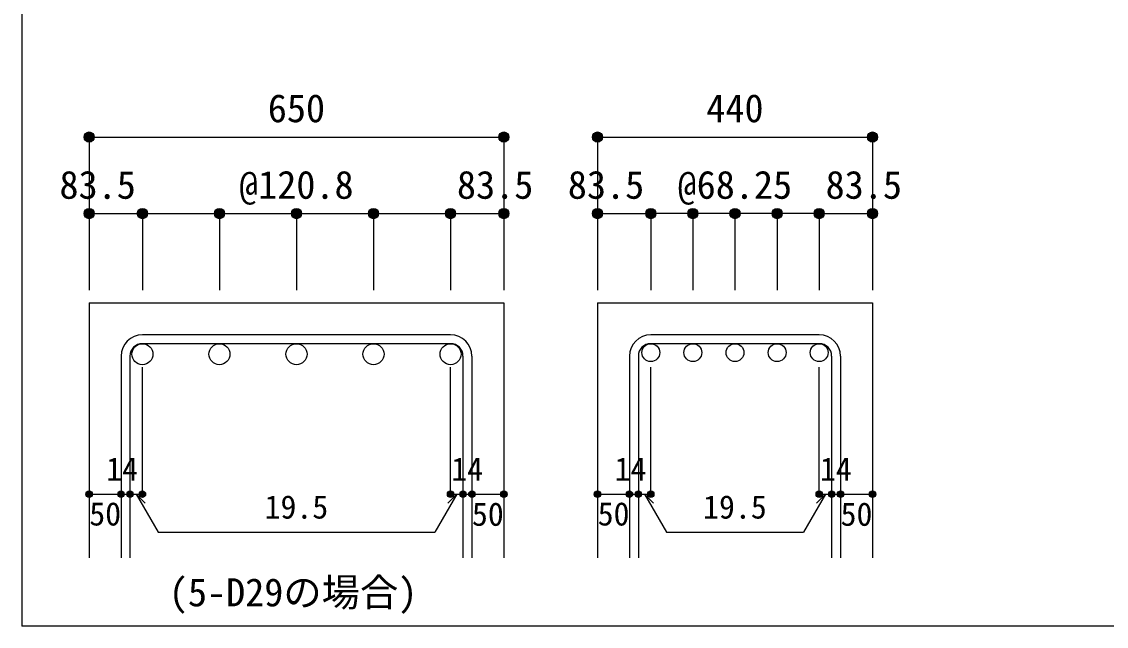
# Model space of a CAD drawing. Units: millimetres at full size, sheet at 1:20. Extents: x -3982 to 3969, y -2797 to 2801.
# Drawn here: x -3982 to -2282, y -2797 to -1849 of the extents above; entities that cross this region are included whole.
import ezdxf
from ezdxf.enums import TextEntityAlignment as Align

# ---------------------------------------------------------------- set-up
doc = ezdxf.new("R2010")
doc.units = ezdxf.units.MM
doc.header["$LTSCALE"] = 20
doc.header["$PDMODE"] = 32
doc.header["$PDSIZE"] = 10
for name, color, linetype in [('6-1_躯体線', 2, 'Continuous'), ('6-5_梁主筋', 7, 'Continuous'), ('6-6_S.T.P.', 7, 'Continuous'), ('6-7_文字', 7, 'Continuous'), ('6-D_寸法', 4, 'Continuous'), ('F-0_枠', 6, 'Continuous')]:
    doc.layers.add(name, color=color, linetype=linetype)
doc.styles.add('ＭＳ ゴシック', font='')
doc.styles.get('ＭＳ ゴシック').set_extended_font_data('MS Gothic')

msp = doc.modelspace()

# ---------------------------------------------------------------- linework, layer by layer
at = {"layer": '6-1_躯体線'}
for p, q in [((-3876.21, -2289.67), (-3876.21, -2689.67)), ((-3876.21, -2289.67), (-3226.21, -2289.67)), ((-3226.21, -2289.67), (-3226.21, -2689.67)), ((-3079.37, -2289.67), (-3079.37, -2689.67)), ((-3079.37, -2289.67), (-2648.37, -2289.67)), ((-2648.37, -2289.67), (-2648.37, -2689.67))]:
    msp.add_line(p, q, dxfattribs=at)
at = {"layer": '6-5_梁主筋', "color": 3}
for centre, radius in [((-3792.71, -2370.17), 16.5), ((-3671.96, -2370.17), 16.5), ((-3551.21, -2370.17), 16.5), ((-3430.46, -2370.17), 16.5), ((-3309.71, -2370.17), 16.5), ((-2995.87, -2367.67), 14), ((-2929.87, -2367.67), 14), ((-2863.87, -2367.67), 14), ((-2797.87, -2367.67), 14), ((-2731.87, -2367.67), 14)]:
    msp.add_circle(centre, radius, dxfattribs=at)
at = {"layer": '6-6_S.T.P.'}
for p, q in [((-3309.71, -2339.67), (-3792.71, -2339.67)), ((-2731.87, -2339.67), (-2995.87, -2339.67)), ((-3309.71, -2353.67), (-3792.71, -2353.67)), ((-2731.87, -2353.67), (-2995.87, -2353.67)), ((-3826.21, -2373.17), (-3826.21, -2689.67)), ((-3812.21, -2373.17), (-3812.21, -2689.67)), ((-3290.21, -2373.17), (-3290.21, -2689.67)), ((-3276.21, -2373.17), (-3276.21, -2689.67)), ((-3029.37, -2373.17), (-3029.37, -2689.67)), ((-3015.37, -2373.17), (-3015.37, -2689.67)), ((-2712.37, -2373.17), (-2712.37, -2689.67)), ((-2698.37, -2373.17), (-2698.37, -2689.67))]:
    msp.add_line(p, q, dxfattribs=at)
for centre, radius, start, end in [((-3792.71, -2373.17), 33.5, 90, 180), ((-3309.71, -2373.17), 33.5, 0, 90), ((-2995.87, -2373.17), 33.5, 90, 180), ((-2731.87, -2373.17), 33.5, 0, 90), ((-3792.71, -2373.17), 19.5, 90, 180), ((-3309.71, -2373.17), 19.5, 0, 90), ((-2995.87, -2373.17), 19.5, 90, 180), ((-2731.87, -2373.17), 19.5, 0, 90)]:
    msp.add_arc(centre, radius, start, end, dxfattribs=at)
at = {"layer": '6-D_寸法'}
for p, q in [((-3876.21, -2029.67), (-3876.21, -2149.67)), ((-3876.21, -2029.67), (-3226.21, -2029.67)), ((-3226.21, -2029.67), (-3226.21, -2149.67)), ((-3079.37, -2029.67), (-3079.37, -2149.67)), ((-3079.37, -2029.67), (-2648.37, -2029.67)), ((-2648.37, -2029.67), (-2648.37, -2149.67)), ((-3876.21, -2149.67), (-3792.71, -2149.67)), ((-3876.21, -2149.67), (-3876.21, -2269.67)), ((-3792.71, -2149.67), (-3671.96, -2149.67)), ((-3792.71, -2149.67), (-3792.71, -2269.67)), ((-3671.96, -2149.67), (-3551.21, -2149.67)), ((-3671.96, -2149.67), (-3671.96, -2269.67)), ((-3551.21, -2149.67), (-3430.46, -2149.67)), ((-3551.21, -2149.67), (-3551.21, -2269.67)), ((-3430.46, -2149.67), (-3309.71, -2149.67)), ((-3430.46, -2149.67), (-3430.46, -2269.67)), ((-3309.71, -2149.67), (-3309.71, -2269.67)), ((-3309.71, -2149.67), (-3226.21, -2149.67)), ((-3226.21, -2149.67), (-3226.21, -2269.67)), ((-3079.37, -2149.67), (-2995.87, -2149.67)), ((-3079.37, -2149.67), (-3079.37, -2269.67)), ((-2995.87, -2149.67), (-2995.87, -2269.67)), ((-2896.87, -2149.67), (-2995.87, -2149.67)), ((-2929.87, -2149.67), (-2929.87, -2269.67)), ((-2830.87, -2149.67), (-2896.87, -2149.67)), ((-2863.87, -2149.67), (-2863.87, -2269.67)), ((-2731.87, -2149.67), (-2830.87, -2149.67)), ((-2797.87, -2149.67), (-2797.87, -2269.67)), ((-2731.87, -2149.67), (-2731.87, -2269.67)), ((-2731.87, -2149.67), (-2648.37, -2149.67)), ((-2648.37, -2149.67), (-2648.37, -2269.67)), ((-3792.71, -2589.67), (-3792.71, -2390.34)), ((-3309.71, -2589.67), (-3309.71, -2390.34)), ((-2995.87, -2589.67), (-2995.87, -2390.34)), ((-2731.87, -2589.67), (-2731.87, -2390.34)), ((-3876.21, -2589.67), (-3826.21, -2589.67)), ((-3826.21, -2589.67), (-3792.71, -2589.67)), ((-3802.46, -2589.67), (-3788.32, -2603.81)), ((-3802.46, -2589.67), (-3768.24, -2648.95)), ((-3299.96, -2589.67), (-3334.18, -2648.95)), ((-3299.96, -2589.67), (-3314.1, -2603.81)), ((-3309.71, -2589.67), (-3226.21, -2589.67)), ((-3290.21, -2589.67), (-3276.21, -2589.67)), ((-3079.37, -2589.67), (-3029.37, -2589.67)), ((-3029.37, -2589.67), (-2995.87, -2589.67)), ((-3005.62, -2589.67), (-2991.48, -2603.81)), ((-3005.62, -2589.67), (-2971.39, -2648.95)), ((-2722.12, -2589.67), (-2756.34, -2648.95)), ((-2722.12, -2589.67), (-2736.26, -2603.81)), ((-2731.87, -2589.67), (-2648.37, -2589.67)), ((-2712.37, -2589.67), (-2698.37, -2589.67)), ((-3768.24, -2648.95), (-3334.18, -2648.95)), ((-2971.39, -2648.95), (-2756.34, -2648.95))]:
    msp.add_line(p, q, dxfattribs=at)
for points in [[(-3226.21, -2029.67), (-3226.21, -2149.67), (-3226.21, -2269.67)], [(-2648.37, -2029.67), (-2648.37, -2149.67), (-2648.37, -2269.67)]]:
    msp.add_lwpolyline(points, dxfattribs=at)
for centre, radius in [((-3876.21, -2029.67), 8), ((-3876.21, -2029.67), 7.2), ((-3226.21, -2029.67), 8), ((-3226.21, -2029.67), 7.2), ((-3079.37, -2029.67), 8), ((-3079.37, -2029.67), 7.2), ((-2648.37, -2029.67), 8), ((-2648.37, -2029.67), 7.2), ((-3876.21, -2029.67), 6.4), ((-3876.21, -2029.67), 5.6), ((-3876.21, -2029.67), 4.8), ((-3876.21, -2029.67), 4), ((-3876.21, -2029.67), 3.2), ((-3876.21, -2029.67), 2.4), ((-3876.21, -2029.67), 1.6), ((-3876.21, -2029.67), 0.8), ((-3226.21, -2029.67), 6.4), ((-3226.21, -2029.67), 5.6), ((-3226.21, -2029.67), 4.8), ((-3226.21, -2029.67), 4), ((-3226.21, -2029.67), 3.2), ((-3226.21, -2029.67), 2.4), ((-3226.21, -2029.67), 1.6), ((-3226.21, -2029.67), 0.8), ((-3079.37, -2029.67), 6.4), ((-3079.37, -2029.67), 5.6), ((-3079.37, -2029.67), 4.8), ((-3079.37, -2029.67), 4), ((-3079.37, -2029.67), 3.2), ((-3079.37, -2029.67), 2.4), ((-3079.37, -2029.67), 1.6), ((-3079.37, -2029.67), 0.8), ((-2648.37, -2029.67), 6.4), ((-2648.37, -2029.67), 5.6), ((-2648.37, -2029.67), 4.8), ((-2648.37, -2029.67), 4), ((-2648.37, -2029.67), 3.2), ((-2648.37, -2029.67), 2.4), ((-2648.37, -2029.67), 1.6), ((-2648.37, -2029.67), 0.8), ((-3876.21, -2149.67), 8), ((-3792.71, -2149.67), 8), ((-3671.96, -2149.67), 8), ((-3551.21, -2149.67), 8), ((-3430.46, -2149.67), 8), ((-3309.71, -2149.67), 8), ((-3226.21, -2149.67), 8), ((-3079.37, -2149.67), 8), ((-2995.87, -2149.67), 8), ((-2929.87, -2149.67), 8), ((-2863.87, -2149.67), 8), ((-2797.87, -2149.67), 8), ((-2731.87, -2149.67), 8), ((-2648.37, -2149.67), 8), ((-3876.21, -2149.67), 7.2), ((-3876.21, -2149.67), 6.4), ((-3876.21, -2149.67), 5.6), ((-3876.21, -2149.67), 4.8), ((-3876.21, -2149.67), 4), ((-3876.21, -2149.67), 3.2), ((-3876.21, -2149.67), 2.4), ((-3876.21, -2149.67), 1.6), ((-3876.21, -2149.67), 0.8), ((-3792.71, -2149.67), 7.2), ((-3792.71, -2149.67), 6.4), ((-3792.71, -2149.67), 5.6), ((-3792.71, -2149.67), 4.8), ((-3792.71, -2149.67), 4), ((-3792.71, -2149.67), 3.2), ((-3792.71, -2149.67), 2.4), ((-3792.71, -2149.67), 1.6), ((-3792.71, -2149.67), 0.8), ((-3671.96, -2149.67), 7.2), ((-3671.96, -2149.67), 6.4), ((-3671.96, -2149.67), 5.6), ((-3671.96, -2149.67), 4.8), ((-3671.96, -2149.67), 4), ((-3671.96, -2149.67), 3.2), ((-3671.96, -2149.67), 2.4), ((-3671.96, -2149.67), 1.6), ((-3671.96, -2149.67), 0.8), ((-3551.21, -2149.67), 7.2), ((-3551.21, -2149.67), 6.4), ((-3551.21, -2149.67), 5.6), ((-3551.21, -2149.67), 4.8), ((-3551.21, -2149.67), 4), ((-3551.21, -2149.67), 3.2), ((-3551.21, -2149.67), 2.4), ((-3551.21, -2149.67), 1.6), ((-3551.21, -2149.67), 0.8), ((-3430.46, -2149.67), 7.2), ((-3430.46, -2149.67), 6.4), ((-3430.46, -2149.67), 5.6), ((-3430.46, -2149.67), 4.8), ((-3430.46, -2149.67), 4), ((-3430.46, -2149.67), 3.2), ((-3430.46, -2149.67), 2.4), ((-3430.46, -2149.67), 1.6), ((-3430.46, -2149.67), 0.8), ((-3309.71, -2149.67), 7.2), ((-3309.71, -2149.67), 6.4), ((-3309.71, -2149.67), 5.6), ((-3309.71, -2149.67), 4.8), ((-3309.71, -2149.67), 4), ((-3309.71, -2149.67), 3.2), ((-3309.71, -2149.67), 2.4), ((-3309.71, -2149.67), 1.6), ((-3309.71, -2149.67), 0.8), ((-3226.21, -2149.67), 7.2), ((-3226.21, -2149.67), 6.4), ((-3226.21, -2149.67), 5.6), ((-3226.21, -2149.67), 4.8), ((-3226.21, -2149.67), 4), ((-3226.21, -2149.67), 3.2), ((-3226.21, -2149.67), 2.4), ((-3226.21, -2149.67), 1.6), ((-3226.21, -2149.67), 0.8), ((-3079.37, -2149.67), 7.2), ((-3079.37, -2149.67), 6.4), ((-3079.37, -2149.67), 5.6), ((-3079.37, -2149.67), 4.8), ((-3079.37, -2149.67), 4), ((-3079.37, -2149.67), 3.2), ((-3079.37, -2149.67), 2.4), ((-3079.37, -2149.67), 1.6), ((-3079.37, -2149.67), 0.8), ((-2995.87, -2149.67), 7.2), ((-2995.87, -2149.67), 6.4), ((-2995.87, -2149.67), 5.6), ((-2995.87, -2149.67), 4.8), ((-2995.87, -2149.67), 4), ((-2995.87, -2149.67), 3.2), ((-2995.87, -2149.67), 2.4), ((-2995.87, -2149.67), 1.6), ((-2995.87, -2149.67), 0.8), ((-2929.87, -2149.67), 7.2), ((-2929.87, -2149.67), 6.4), ((-2929.87, -2149.67), 5.6), ((-2929.87, -2149.67), 4.8), ((-2929.87, -2149.67), 4), ((-2929.87, -2149.67), 3.2), ((-2929.87, -2149.67), 2.4), ((-2929.87, -2149.67), 1.6), ((-2929.87, -2149.67), 0.8), ((-2863.87, -2149.67), 7.2), ((-2863.87, -2149.67), 6.4), ((-2863.87, -2149.67), 5.6), ((-2863.87, -2149.67), 4.8), ((-2863.87, -2149.67), 4), ((-2863.87, -2149.67), 3.2), ((-2863.87, -2149.67), 2.4), ((-2863.87, -2149.67), 1.6), ((-2863.87, -2149.67), 0.8), ((-2797.87, -2149.67), 7.2), ((-2797.87, -2149.67), 6.4), ((-2797.87, -2149.67), 5.6), ((-2797.87, -2149.67), 4.8), ((-2797.87, -2149.67), 4), ((-2797.87, -2149.67), 3.2), ((-2797.87, -2149.67), 2.4), ((-2797.87, -2149.67), 1.6), ((-2797.87, -2149.67), 0.8), ((-2731.87, -2149.67), 7.2), ((-2731.87, -2149.67), 6.4), ((-2731.87, -2149.67), 5.6), ((-2731.87, -2149.67), 4.8), ((-2731.87, -2149.67), 4), ((-2731.87, -2149.67), 3.2), ((-2731.87, -2149.67), 2.4), ((-2731.87, -2149.67), 1.6), ((-2731.87, -2149.67), 0.8), ((-2648.37, -2149.67), 7.2), ((-2648.37, -2149.67), 6.4), ((-2648.37, -2149.67), 5.6), ((-2648.37, -2149.67), 4.8), ((-2648.37, -2149.67), 4), ((-2648.37, -2149.67), 3.2), ((-2648.37, -2149.67), 2.4), ((-2648.37, -2149.67), 1.6), ((-2648.37, -2149.67), 0.8), ((-3876.21, -2589.67), 4), ((-3876.21, -2589.67), 3.6), ((-3876.21, -2589.67), 3.2), ((-3876.21, -2589.67), 2.8), ((-3876.21, -2589.67), 2.4), ((-3876.21, -2589.67), 2), ((-3876.21, -2589.67), 1.6), ((-3876.21, -2589.67), 1.2), ((-3876.21, -2589.67), 0.8), ((-3876.21, -2589.67), 0.4), ((-3826.21, -2589.67), 4), ((-3826.21, -2589.67), 3.6), ((-3826.21, -2589.67), 3.2), ((-3826.21, -2589.67), 2.8), ((-3826.21, -2589.67), 2.4), ((-3826.21, -2589.67), 2), ((-3826.21, -2589.67), 1.6), ((-3826.21, -2589.67), 1.2), ((-3826.21, -2589.67), 0.8), ((-3826.21, -2589.67), 0.4), ((-3812.21, -2589.67), 4), ((-3812.21, -2589.67), 3.6), ((-3812.21, -2589.67), 3.2), ((-3812.21, -2589.67), 2.8), ((-3812.21, -2589.67), 2.4), ((-3812.21, -2589.67), 2), ((-3812.21, -2589.67), 1.6), ((-3812.21, -2589.67), 1.2), ((-3812.21, -2589.67), 0.8), ((-3812.21, -2589.67), 0.4), ((-3792.71, -2589.67), 4), ((-3792.71, -2589.67), 3.6), ((-3792.71, -2589.67), 3.2), ((-3792.71, -2589.67), 2.8), ((-3792.71, -2589.67), 2.4), ((-3792.71, -2589.67), 2), ((-3792.71, -2589.67), 1.6), ((-3792.71, -2589.67), 1.2), ((-3792.71, -2589.67), 0.8), ((-3792.71, -2589.67), 0.4), ((-3309.71, -2589.67), 4), ((-3309.71, -2589.67), 3.6), ((-3309.71, -2589.67), 3.2), ((-3309.71, -2589.67), 2.8), ((-3309.71, -2589.67), 2.4), ((-3309.71, -2589.67), 2), ((-3309.71, -2589.67), 1.6), ((-3309.71, -2589.67), 1.2), ((-3309.71, -2589.67), 0.8), ((-3309.71, -2589.67), 0.4), ((-3290.21, -2589.67), 4), ((-3290.21, -2589.67), 3.6), ((-3290.21, -2589.67), 3.2), ((-3290.21, -2589.67), 2.8), ((-3290.21, -2589.67), 2.4), ((-3290.21, -2589.67), 2), ((-3290.21, -2589.67), 1.6), ((-3290.21, -2589.67), 1.2), ((-3290.21, -2589.67), 0.8), ((-3290.21, -2589.67), 0.4), ((-3276.21, -2589.67), 4), ((-3276.21, -2589.67), 3.6), ((-3276.21, -2589.67), 3.2), ((-3276.21, -2589.67), 2.8), ((-3276.21, -2589.67), 2.4), ((-3276.21, -2589.67), 2), ((-3276.21, -2589.67), 1.6), ((-3276.21, -2589.67), 1.2), ((-3276.21, -2589.67), 0.8), ((-3276.21, -2589.67), 0.4), ((-3226.21, -2589.67), 4), ((-3226.21, -2589.67), 3.6), ((-3226.21, -2589.67), 3.2), ((-3226.21, -2589.67), 2.8), ((-3226.21, -2589.67), 2.4), ((-3226.21, -2589.67), 2), ((-3226.21, -2589.67), 1.6), ((-3226.21, -2589.67), 1.2), ((-3226.21, -2589.67), 0.8), ((-3226.21, -2589.67), 0.4), ((-3079.37, -2589.67), 4), ((-3079.37, -2589.67), 3.6), ((-3079.37, -2589.67), 3.2), ((-3079.37, -2589.67), 2.8), ((-3079.37, -2589.67), 2.4), ((-3079.37, -2589.67), 2), ((-3079.37, -2589.67), 1.6), ((-3079.37, -2589.67), 1.2), ((-3079.37, -2589.67), 0.8), ((-3079.37, -2589.67), 0.4), ((-3029.37, -2589.67), 4), ((-3029.37, -2589.67), 3.6), ((-3029.37, -2589.67), 3.2), ((-3029.37, -2589.67), 2.8), ((-3029.37, -2589.67), 2.4), ((-3029.37, -2589.67), 2), ((-3029.37, -2589.67), 1.6), ((-3029.37, -2589.67), 1.2), ((-3029.37, -2589.67), 0.8), ((-3029.37, -2589.67), 0.4), ((-3015.37, -2589.67), 4), ((-3015.37, -2589.67), 3.6), ((-3015.37, -2589.67), 3.2), ((-3015.37, -2589.67), 2.8), ((-3015.37, -2589.67), 2.4), ((-3015.37, -2589.67), 2), ((-3015.37, -2589.67), 1.6), ((-3015.37, -2589.67), 1.2), ((-3015.37, -2589.67), 0.8), ((-3015.37, -2589.67), 0.4), ((-2995.87, -2589.67), 4), ((-2995.87, -2589.67), 3.6), ((-2995.87, -2589.67), 3.2), ((-2995.87, -2589.67), 2.8), ((-2995.87, -2589.67), 2.4), ((-2995.87, -2589.67), 2), ((-2995.87, -2589.67), 1.6), ((-2995.87, -2589.67), 1.2), ((-2995.87, -2589.67), 0.8), ((-2995.87, -2589.67), 0.4), ((-2731.87, -2589.67), 4), ((-2731.87, -2589.67), 3.6), ((-2731.87, -2589.67), 3.2), ((-2731.87, -2589.67), 2.8), ((-2731.87, -2589.67), 2.4), ((-2731.87, -2589.67), 2), ((-2731.87, -2589.67), 1.6), ((-2731.87, -2589.67), 1.2), ((-2731.87, -2589.67), 0.8), ((-2731.87, -2589.67), 0.4), ((-2712.37, -2589.67), 4), ((-2712.37, -2589.67), 3.6), ((-2712.37, -2589.67), 3.2), ((-2712.37, -2589.67), 2.8), ((-2712.37, -2589.67), 2.4), ((-2712.37, -2589.67), 2), ((-2712.37, -2589.67), 1.6), ((-2712.37, -2589.67), 1.2), ((-2712.37, -2589.67), 0.8), ((-2712.37, -2589.67), 0.4), ((-2698.37, -2589.67), 4), ((-2698.37, -2589.67), 3.6), ((-2698.37, -2589.67), 3.2), ((-2698.37, -2589.67), 2.8), ((-2698.37, -2589.67), 2.4), ((-2698.37, -2589.67), 2), ((-2698.37, -2589.67), 1.6), ((-2698.37, -2589.67), 1.2), ((-2698.37, -2589.67), 0.8), ((-2698.37, -2589.67), 0.4), ((-2648.37, -2589.67), 4), ((-2648.37, -2589.67), 3.6), ((-2648.37, -2589.67), 3.2), ((-2648.37, -2589.67), 2.8), ((-2648.37, -2589.67), 2.4), ((-2648.37, -2589.67), 2), ((-2648.37, -2589.67), 1.6), ((-2648.37, -2589.67), 1.2), ((-2648.37, -2589.67), 0.8), ((-2648.37, -2589.67), 0.4)]:
    msp.add_circle(centre, radius, dxfattribs=at)
at = {"layer": '6-D_寸法', "color": 7}
for p in [(-3876.21, -2029.67), (-3226.21, -2029.67), (-3079.37, -2029.67), (-2648.37, -2029.67), (-3876.21, -2149.67), (-3792.71, -2149.67), (-3671.96, -2149.67), (-3551.21, -2149.67), (-3430.46, -2149.67), (-3309.71, -2149.67), (-3226.21, -2149.67), (-3079.37, -2149.67), (-2995.87, -2149.67), (-2929.87, -2149.67), (-2863.87, -2149.67), (-2797.87, -2149.67), (-2731.87, -2149.67), (-2648.37, -2149.67), (-3876.21, -2589.67), (-3826.21, -2589.67), (-3812.21, -2589.67), (-3792.71, -2589.67), (-3309.71, -2589.67), (-3290.21, -2589.67), (-3276.21, -2589.67), (-3226.21, -2589.67), (-3079.37, -2589.67), (-3029.37, -2589.67), (-3015.37, -2589.67), (-2995.87, -2589.67), (-2731.87, -2589.67), (-2712.37, -2589.67), (-2698.37, -2589.67), (-2648.37, -2589.67)]:
    msp.add_point(p, dxfattribs=at)
at = {"layer": 'F-0_枠'}
for p in [(-3981.92, 2800.77), (3969.4, -2796.83)]:
    msp.add_line(p, (-3981.92, -2796.83), dxfattribs=at)

# ---------------------------------------------------------------- texts
at = {"layer": '6-7_文字', "style": 'ＭＳ ゴシック'}
msp.add_text('(5-D29の場合)', height=43.99, dxfattribs=at).set_placement((-3751.3, -2778.72), align=Align.BOTTOM_LEFT)
at = {"layer": '6-D_寸法', "style": 'ＭＳ ゴシック'}
for s, height, p in [('650', 43.99, (-3596.21, -2019.67)), ('440', 43.99, (-2908.87, -2019.67)), ('83.5', 43.99, (-3922.71, -2139.67)), ('@120.8', 43.99, (-3641.21, -2139.67)), ('83.5', 43.99, (-3299.71, -2139.67)), ('83.5', 43.99, (-3125.87, -2139.67)), ('@68.25', 43.99, (-2953.87, -2139.67)), ('83.5', 43.99, (-2721.87, -2139.67)), ('14', 36.66, (-3849.52, -2579.6)), ('14', 36.66, (-3308.6, -2579.67)), ('14', 36.66, (-3052.68, -2579.6)), ('14', 36.66, (-2730.76, -2579.67)), ('19.5', 36.66, (-3601.21, -2638.95)), ('19.5', 36.66, (-2913.87, -2638.95)), ('50', 36.66, (-3875.96, -2649.77)), ('50', 36.66, (-3276.22, -2650.22)), ('50', 36.66, (-3079.11, -2649.77)), ('50', 36.66, (-2698.37, -2650.22))]:
    msp.add_text(s, height=height, dxfattribs=at).set_placement(p, align=Align.BOTTOM_LEFT)

doc.saveas('drawing.dxf')
